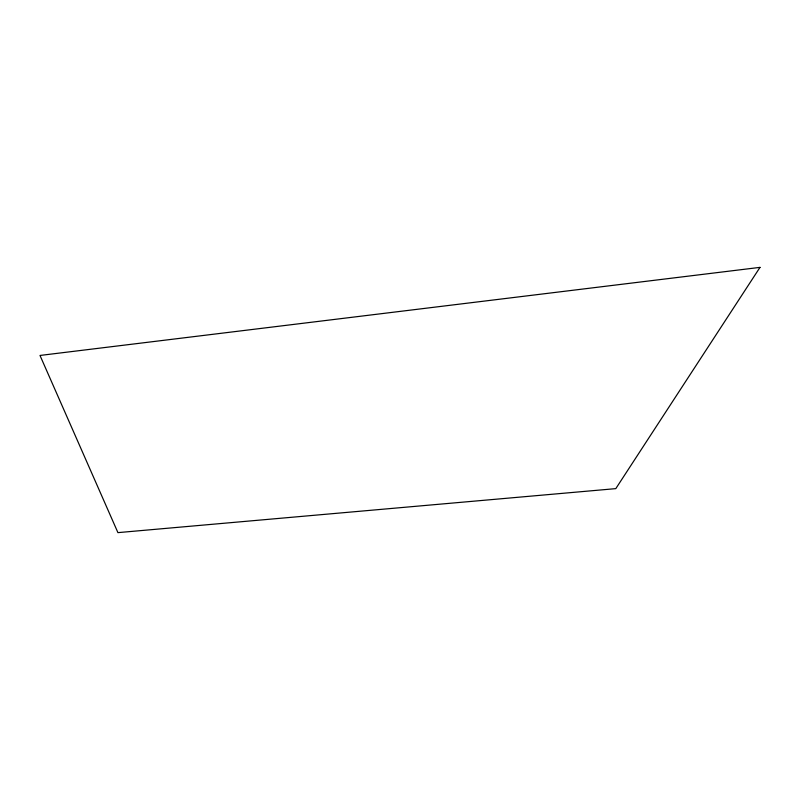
<?xml version="1.0" encoding="UTF-8"?>
<svg xmlns="http://www.w3.org/2000/svg" width="800" height="800" viewBox="0 0 800 800"><rect width="100%" height="100%" fill="white"/><g stroke="black" fill="none" stroke-linecap="round" stroke-linejoin="round"><path stroke-width="1.2" d="M760 267.37L615.8 488.63L117.93 532.63L40 355.45L760 267.37"/></g></svg>
